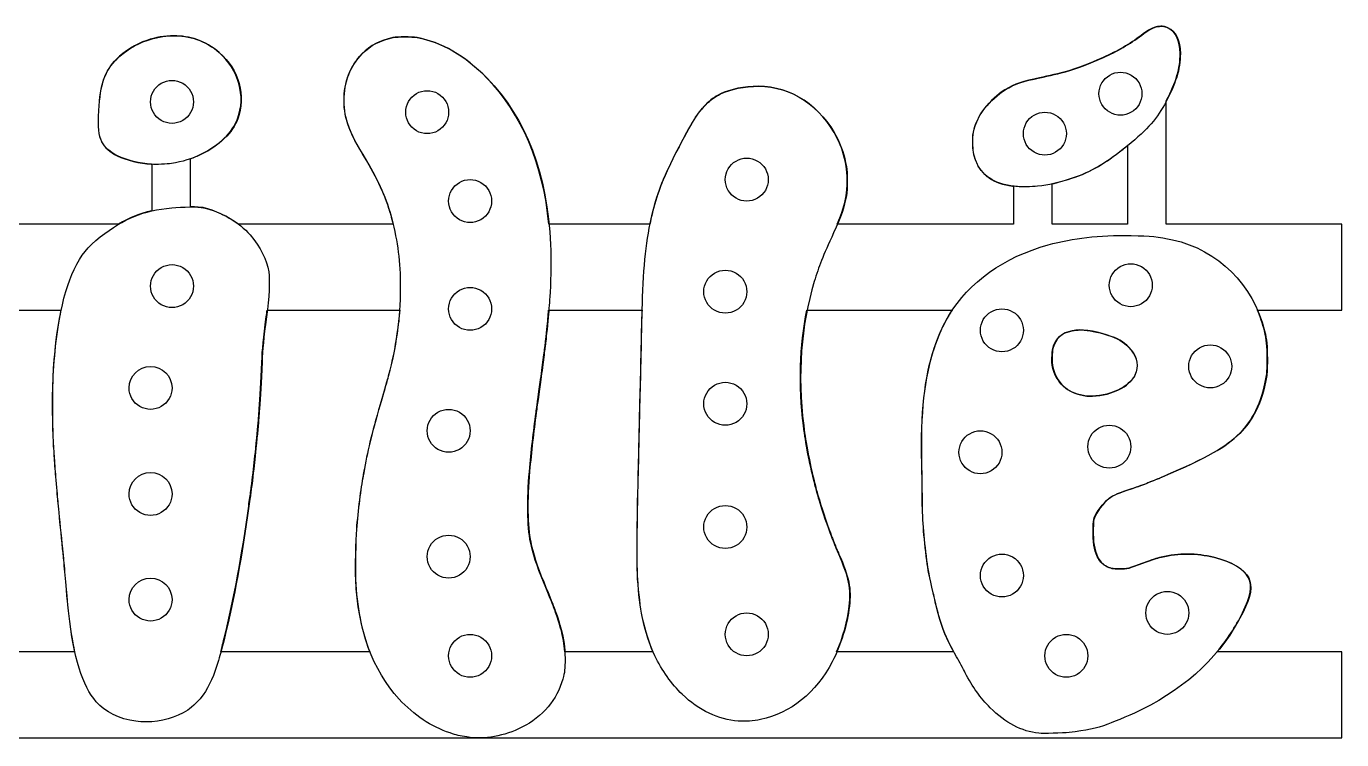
# Model space of a CAD drawing. Extents: x 0 to 6000, y 230 to 1891.
# Drawn here: x 2938 to 6000, y 230 to 1891 of the extents above; entities that cross this region are included whole.
import ezdxf

# ---------------------------------------------------------------- set-up
doc = ezdxf.new("R2010")
doc.units = 0
doc.layers.add('Layer_1', color=7, linetype='CONTINUOUS')

msp = doc.modelspace()

# ---------------------------------------------------------------- linework, layer by layer
at = {"layer": 'Layer_1', "color": 7}
for points in [[(5579.2402, 1891)], [(3327, 1715)], [(5535, 1734)], [(3921, 1691)], [(5359, 1641)], [(5501.5449, 1613.32617)], [(3228.9956, 1569.61086)], [(4665, 1534)], [(5245.4924, 1517.62596)], [(4021, 1484)], [(5559, 1288)], [(3327, 1286)], [(4615, 1273)], [(3498.4434, 1230)], [(4021, 1233)], [(4153.7734, 1230)], [(4755.0312, 1230)], [(5259, 1183)], [(5391.127, 1183.86328)], [(5744, 1099)], [(3277, 1049)], [(4615, 1012)], [(5436.9921, 1031.1059)], [(3971, 949)], [(5209, 899)], [(5509, 912)], [(3277, 802)], [(4615, 725)], [(3971, 656)], [(5259, 612)], [(3277, 556)], [(5644, 525)], [(4665, 475)], [(4021, 425)], [(5409, 425)], [(3192.9956, 272.594)], [(5294.9923, 244.5971)]]:
    msp.add_lwpolyline(points, close=True, dxfattribs=at)
for points in [[(5803.8926, 1230), (6000, 1230), (6000, 1430), (5591.5449, 1430), (5591.5449, 1717.55078)], [(5501.5449, 1613.32617), (5501.5449, 1430), (5325.6738, 1430), (5325.6738, 1524.10156)], [(3229.8281, 1569.55664), (3229.8281, 1461.16992)], [(3319.8281, 1470.32031), (3319.8281, 1582.59961)], [(3152.0469, 1430), (1639, 1430), (1639, 1547.91406)], [(5235.6738, 1518.81836), (5235.6738, 1430), (4825.6504, 1430)], [(3791.9102, 1430), (3431.502, 1430)], [(4389.293, 1430), (4154.4434, 1430)], [(2814.9473, 1230), (3018.3848, 1230)], [(3498.4434, 1230), (3807.0391, 1230)], [(4153.7734, 1230), (4371.125, 1230)], [(4755.0312, 1230), (5093.0918, 1230)], [(340.90039, 434), (0, 434), (0, 234), (3986.0547, 234)], [(3050.2988, 434), (2629.8867, 434)], [(3737.5449, 434), (3390.3672, 434)], [(3995.1719, 234), (6000, 234), (6000, 434), (5709.3398, 434)], [(4396.5586, 434), (4191.1445, 434)], [(5096.6387, 434), (4824.2578, 434)], [(4594.9938, 273.0147), (4594.9934, 273.0147)], [(3963.4944, 236.0244), (3963.4944, 236.0224)]]:
    msp.add_lwpolyline(points, dxfattribs=at)
for points in [[(3281.0312, 1868.92773), (3259.999, 1868.96087), (3238.5878, 1865.39463), (3218.5, 1858.25977)], [(3218.9956, 1858.25022), (3256.8079, 1871.68057), (3299.3069, 1872.46766), (3335.1484, 1860.40151)], [(3334.6523, 1860.41016), (3317.8516, 1866.06618), (3299.5892, 1868.8985), (3281.0312, 1868.92773)], [(5533.5, 1869.95312), (5507.0376, 1850.17381), (5476.1765, 1832.26081), (5445, 1818.58594)], [(5445.4921, 1818.57758), (5476.6685, 1832.25242), (5507.5296, 1850.16445), (5533.9919, 1869.94367)], [(5563.4766, 1887.9375), (5552.9352, 1883.89069), (5548.942, 1881.49524), (5533.5, 1869.95312)], [(5533.9919, 1869.94367), (5549.4339, 1881.48573), (5553.4277, 1883.88182), (5563.9691, 1887.9286)], [(5579.2402, 1891), (5572.9566, 1891), (5569.9141, 1890.40884), (5563.4766, 1887.9375)], [(5563.9691, 1887.9286), (5570.4066, 1890.39999), (5573.4491, 1890.99099), (5579.7327, 1890.99099)], [(5588.7637, 1890.13086), (5587.8086, 1890.60934), (5583.5227, 1891), (5579.2402, 1891)], [(5579.7327, 1890.99099), (5584.0152, 1890.99099), (5588.3004, 1890.59949), (5589.2555, 1890.12109)], [(5595.4121, 1887.06445), (5592.7107, 1888.27204), (5589.7187, 1889.65238), (5588.7637, 1890.13086)], [(5589.2555, 1890.12109), (5590.2105, 1889.6426), (5593.2022, 1888.2631), (5595.9035, 1887.05551)], [(5623.9648, 1827.47461), (5623.8697, 1857.54704), (5613.6281, 1878.92166), (5595.4121, 1887.06445)], [(5595.9035, 1887.05551), (5614.1195, 1878.91274), (5624.3618, 1857.53732), (5624.4569, 1827.46504)], [(3218.5, 1858.25977), (3192.2282, 1848.92847), (3165.9662, 1832.75588), (3147.8691, 1814.76562)], [(3148.3643, 1814.75689), (3166.4614, 1832.74712), (3192.7238, 1848.91896), (3218.9956, 1858.25022)], [(3386.5, 1830.17969), (3373.5244, 1841.64675), (3350.4861, 1855.07967), (3334.6523, 1860.41016)], [(3335.1484, 1860.40151), (3350.9822, 1855.07103), (3374.0198, 1841.63879), (3386.9953, 1830.17173)], [(3791, 1864.625), (3760.7707, 1858.29443), (3739.2345, 1846.94349), (3718.9297, 1826.63867)], [(3719.4244, 1826.63054), (3739.7292, 1846.93526), (3761.2654, 1858.28652), (3791.4947, 1864.61709)], [(3818.457, 1866.49219), (3807.5692, 1866.49257), (3796.9458, 1865.87016), (3791, 1864.625)], [(3791.4947, 1864.61709), (3803.3863, 1867.10738), (3833.9886, 1867.10628), (3847.9946, 1864.61709)], [(3847.5, 1864.62305), (3840.497, 1865.86866), (3829.3448, 1866.4918), (3818.457, 1866.49219)], [(4010.0137, 1770.38086), (3958.696, 1822.83873), (3903.9595, 1854.58057), (3847.5, 1864.62305)], [(3847.9946, 1864.61709), (3904.454, 1854.57463), (3959.1911, 1822.83246), (4010.5087, 1770.37487)], [(3147.8691, 1814.76562), (3120.2511, 1787.31079), (3109.427, 1756.34354), (3106.0059, 1695)], [(3106.5008, 1694.99176), (3109.9219, 1756.33512), (3120.7463, 1787.3022), (3148.3643, 1814.75689)], [(3429.4941, 1675.39062), (3449.4564, 1728.42557), (3432.4801, 1789.54505), (3386.5, 1830.17969)], [(3386.9953, 1830.17173), (3432.9754, 1789.53729), (3449.9524, 1728.41673), (3429.9902, 1675.38204)], [(3718.9297, 1826.63867), (3691.7277, 1799.43668), (3676.722, 1760.60999), (3676.9453, 1718)], [(3677.4411, 1717.99167), (3677.2178, 1760.6015), (3692.2224, 1799.42865), (3719.4244, 1826.63054)], [(5445, 1818.58594), (5403.6391, 1800.44389), (5371.8684, 1788.8111), (5346.8086, 1782.63281)], [(5347.2999, 1782.62402), (5372.3597, 1788.80229), (5404.1313, 1800.43555), (5445.4921, 1818.57758)], [(5624.4569, 1827.46504), (5624.5711, 1791.37398), (5613.7989, 1757.00432), (5587.1683, 1708.49171)], [(5591.5449, 1717.55078), (5614.6253, 1761.37163), (5624.0718, 1793.6698), (5623.9648, 1827.47461)], [(5346.8086, 1782.63281), (5326.0289, 1777.50972), (5298.2826, 1771.09808), (5283.5, 1768.00391)], [(5283.9923, 1767.99577), (5298.7749, 1771.08996), (5326.5203, 1777.50094), (5347.2999, 1782.62402)], [(5435, 1734), (5435, 1751.863279), (5444.529946, 1768.36963), (5460, 1777.30127)], [(5460, 1777.30127), (5475.470054, 1786.23291), (5494.529946, 1786.23291), (5510, 1777.30127)], [(5510, 1777.30127), (5525.470054, 1768.36963), (5535, 1751.863279), (5535, 1734)], [(3227, 1715), (3227, 1732.863279), (3236.529946, 1749.36963), (3252, 1758.30127)], [(3252, 1758.30127), (3267.470054, 1767.23291), (3286.529946, 1767.23291), (3302, 1758.30127)], [(3302, 1758.30127), (3317.470054, 1749.36963), (3327, 1732.863279), (3327, 1715)], [(4154.4434, 1430), (4140.7282, 1570.61694), (4091.4119, 1687.17408), (4010.0137, 1770.38086)], [(4010.5087, 1770.37487), (4100.9054, 1677.96993), (4151.7435, 1544.43955), (4158.1836, 1382.49509)], [(4642.5, 1751.32617), (4609.0396, 1751.38883), (4576.7748, 1744.87106), (4553.5918, 1733.36523)], [(4554.0857, 1733.35621), (4577.2687, 1744.86197), (4609.533, 1751.38004), (4642.9934, 1751.31744)], [(4825.5293, 1630), (4788.144, 1704.75045), (4718.095, 1751.18461), (4642.5, 1751.32617)], [(4642.9934, 1751.31744), (4718.5882, 1751.17584), (4788.6374, 1704.74202), (4826.0227, 1629.99182)], [(5283.5, 1768.00391), (5249.1096, 1760.80557), (5230.8641, 1753.51883), (5207.5, 1737.65039)], [(5207.9925, 1737.64199), (5231.3565, 1753.51043), (5249.602, 1760.7975), (5283.9923, 1767.99577)], [(3252, 1671.69873), (3236.529946, 1680.63037), (3227, 1697.136721), (3227, 1715)], [(3327, 1715), (3327, 1697.136721), (3317.470054, 1680.63037), (3302, 1671.69873)], [(3676.9453, 1718), (3677.0675, 1694.68044), (3680.2323, 1677.87797), (3688.7168, 1655.5)], [(3689.2124, 1655.49192), (3680.7279, 1677.86983), (3677.5633, 1694.67226), (3677.4411, 1717.99167)], [(3821, 1691), (3821, 1708.863279), (3830.529946, 1725.36963), (3846, 1734.30127)], [(3846, 1734.30127), (3861.470054, 1743.23291), (3880.529946, 1743.23291), (3896, 1734.30127)], [(3896, 1734.30127), (3911.470054, 1725.36963), (3921, 1708.863279), (3921, 1691)], [(4553.5918, 1733.36523), (4539.3599, 1726.30185), (4531.2836, 1720.39577), (4518.9746, 1708.05469)], [(4519.4682, 1708.04691), (4531.7772, 1720.38796), (4539.8538, 1726.29284), (4554.0857, 1733.35621)], [(5207.5, 1737.65039), (5195.9132, 1729.78084), (5173.6343, 1707.58896), (5164.6816, 1695)], [(5165.1732, 1694.99176), (5174.1259, 1707.58071), (5196.4057, 1729.77253), (5207.9925, 1737.64199)], [(5460, 1690.69873), (5444.529946, 1699.63037), (5435, 1716.136721), (5435, 1734)], [(5535, 1734), (5535, 1716.136721), (5525.470054, 1699.63037), (5510, 1690.69873)], [(3106.0059, 1695), (3103.7034, 1653.71467), (3105.2989, 1637.70395), (3113.2656, 1622.14844)], [(3113.7606, 1622.13985), (3105.7939, 1637.69529), (3104.1983, 1653.70662), (3106.5008, 1694.99176)], [(3846, 1647.69873), (3830.529946, 1656.63037), (3821, 1673.136721), (3821, 1691)], [(3921, 1691), (3921, 1673.136721), (3911.470054, 1656.63037), (3896, 1647.69873)], [(4518.9746, 1708.05469), (4498.6965, 1687.7236), (4489.7188, 1673.21615), (4450.248, 1597)], [(4450.741, 1596.99195), (4490.2117, 1673.20785), (4499.1902, 1687.71589), (4519.4682, 1708.04691)], [(5164.6816, 1695), (5155.2251, 1681.70263), (5147.4974, 1665.51118), (5143.7812, 1651.20508)], [(5144.2737, 1651.19633), (5147.9898, 1665.50238), (5155.7167, 1681.69451), (5165.1732, 1694.99176)], [(5259, 1641), (5259, 1658.863279), (5268.529946, 1675.36963), (5284, 1684.30127)], [(5284, 1684.30127), (5299.470054, 1693.23291), (5318.529946, 1693.23291), (5334, 1684.30127)], [(5334, 1684.30127), (5349.470054, 1675.36963), (5359, 1658.863279), (5359, 1641)], [(5510, 1690.69873), (5494.529946, 1681.76709), (5475.470054, 1681.76709), (5460, 1690.69873)], [(5587.1683, 1708.49171), (5566.3651, 1670.59506), (5544.1734, 1646.55935), (5491.492, 1604.86502)], [(3302, 1671.69873), (3286.529946, 1662.76709), (3267.470054, 1662.76709), (3252, 1671.69873)], [(3344.6328, 1593.09375), (3387.2356, 1614.10381), (3417.4575, 1643.41246), (3429.4941, 1675.39062)], [(3429.9902, 1675.38204), (3417.9536, 1643.40396), (3387.7314, 1614.09508), (3345.1287, 1593.08506)], [(3688.7168, 1655.5), (3696.3807, 1635.2864), (3703.9861, 1620.89059), (3729.9238, 1577.5)], [(3730.4191, 1577.49222), (3704.4814, 1620.88265), (3696.8762, 1635.2784), (3689.2124, 1655.49192)], [(3896, 1647.69873), (3880.529946, 1638.76709), (3861.470054, 1638.76709), (3846, 1647.69873)], [(4846.6895, 1564.5), (4841.5547, 1591.30338), (4835.4834, 1610.0971), (4825.5293, 1630)], [(4826.0227, 1629.99182), (4835.9767, 1610.089), (4842.0482, 1591.29537), (4847.183, 1564.49208)], [(5143.7812, 1651.20508), (5140.9573, 1640.33325), (5140.7356, 1638.21965), (5140.6836, 1621.5)], [(5141.177, 1621.49205), (5141.229, 1638.21169), (5141.4497, 1640.32458), (5144.2737, 1651.19633)], [(5284, 1597.69873), (5268.529946, 1606.63037), (5259, 1623.136721), (5259, 1641)], [(5359, 1641), (5359, 1623.136721), (5349.470054, 1606.63037), (5334, 1597.69873)], [(3113.2656, 1622.14844), (3120.0763, 1608.85007), (3132.2449, 1597.89221), (3149.5, 1589.52344)], [(3149.9957, 1589.51638), (3132.7406, 1597.88504), (3120.5712, 1608.8415), (3113.7606, 1622.13985)], [(3345.1287, 1593.08506), (3323.2754, 1582.30791), (3301.4976, 1575.57883), (3275.4955, 1571.56955)], [(3319.8281, 1582.59961), (3328.2373, 1585.57453), (3336.4297, 1589.04828), (3344.6328, 1593.09375)], [(4450.248, 1597), (4438.1942, 1573.7248), (4420.0022, 1533.96262), (4414.5625, 1519)], [(4415.0566, 1518.99225), (4420.4963, 1533.9549), (4438.6872, 1573.71684), (4450.741, 1596.99195)], [(5140.6836, 1621.5), (5140.6213, 1601.64276), (5142.1781, 1592.16826), (5147.9375, 1577.33594)], [(5148.4302, 1577.32782), (5142.6708, 1592.16017), (5141.1147, 1601.63493), (5141.177, 1621.49205)], [(5334, 1597.69873), (5318.529946, 1588.76709), (5299.470054, 1588.76709), (5284, 1597.69873)], [(5433.5, 1564.84766), (5453.7556, 1576.79482), (5468.4324, 1587.01205), (5491, 1604.87305)], [(5491.492, 1604.86502), (5468.9244, 1587.00409), (5454.2477, 1576.78803), (5433.9921, 1564.84087)], [(5491, 1604.87305), (5494.6711, 1607.77852), (5498.1601, 1610.58153), (5501.5449, 1613.32617)], [(3149.5, 1589.52344), (3171.2622, 1578.9687), (3202.0279, 1571.21795), (3228.5, 1569.61914)], [(3228.9956, 1569.61086), (3202.5235, 1571.20965), (3171.7579, 1578.96162), (3149.9957, 1589.51638)], [(3228.5, 1569.61914), (3228.9074, 1569.59454), (3229.3776, 1569.57624), (3229.8281, 1569.55664)], [(3275.4955, 1571.56955), (3265.737, 1570.06485), (3239.6637, 1568.96656), (3228.9956, 1569.61086)], [(3729.9238, 1577.5), (3758.0365, 1530.47086), (3777.149, 1486.68344), (3788.6309, 1443)], [(3789.1261, 1442.99275), (3777.6442, 1486.67608), (3758.5317, 1530.46331), (3730.4191, 1577.49222)], [(4565, 1534), (4565, 1551.863279), (4574.529946, 1568.36963), (4590, 1577.30127)], [(4590, 1577.30127), (4605.470054, 1586.23291), (4624.529946, 1586.23291), (4640, 1577.30127)], [(4640, 1577.30127), (4655.470054, 1568.36963), (4665, 1551.863279), (4665, 1534)], [(4846.623, 1496.5), (4849.1597, 1510.53997), (4849.2001, 1551.39502), (4846.6895, 1564.5)], [(4847.183, 1564.49208), (4849.6936, 1551.38723), (4849.6537, 1510.53229), (4847.117, 1496.49234)], [(5147.9375, 1577.33594), (5160.8538, 1544.0723), (5189.6646, 1524.46105), (5233.5, 1519.0957)], [(5233.9924, 1519.08865), (5190.1571, 1524.45403), (5161.3464, 1544.06436), (5148.4302, 1577.32782)], [(5369.5, 1536.50977), (5396.7869, 1545.56089), (5412.8845, 1552.68822), (5433.5, 1564.84766)], [(5433.9921, 1564.84087), (5413.3766, 1552.68152), (5397.2791, 1545.55375), (5369.9922, 1536.50269)], [(3946, 1527.30127), (3961.470054, 1536.23291), (3980.529946, 1536.23291), (3996, 1527.30127)], [(4590, 1490.69873), (4574.529946, 1499.63037), (4565, 1516.136721), (4565, 1534)], [(4665, 1534), (4665, 1516.136721), (4655.470054, 1499.63037), (4640, 1490.69873)], [(5369.9922, 1536.50269), (5338.7884, 1526.15233), (5319.4928, 1521.73634), (5291.4923, 1518.53726)], [(5325.6738, 1524.10156), (5338.9699, 1526.98255), (5352.4579, 1530.85687), (5369.5, 1536.50977)], [(3921, 1484), (3921, 1501.863279), (3930.529946, 1518.36963), (3946, 1527.30127)], [(3996, 1527.30127), (4011.470054, 1518.36963), (4021, 1501.863279), (4021, 1484)], [(4414.5625, 1519), (4404.9779, 1492.63655), (4400.302, 1477.354), (4394.5176, 1453.5)], [(4395.0104, 1453.49251), (4400.7948, 1477.34642), (4405.472, 1492.62896), (4415.0566, 1518.99225)], [(5233.5, 1519.0957), (5234.4357, 1518.98117), (5234.7492, 1518.93319), (5235.6738, 1518.81836)], [(5245.4924, 1517.62596), (5244.1174, 1517.82456), (5238.9424, 1518.48286), (5233.9924, 1519.08865)], [(5291.4923, 1518.53726), (5279.556, 1517.17356), (5252.355, 1516.63466), (5245.4924, 1517.62596)], [(3276.8426, 1468.49785), (3300.1782, 1470.86244), (3339.6093, 1470.94134), (3349.9954, 1468.64425)], [(3349.5, 1468.65234), (3344.5631, 1469.74424), (3333.0419, 1470.29242), (3319.8281, 1470.32031)], [(3946, 1440.69873), (3930.529946, 1449.63037), (3921, 1466.136721), (3921, 1484)], [(4021, 1484), (4021, 1466.136721), (4011.470054, 1449.63037), (3996, 1440.69873)], [(4640, 1490.69873), (4624.529946, 1481.76709), (4605.470054, 1481.76709), (4590, 1490.69873)], [(4847.117, 1496.49234), (4842.3422, 1470.06945), (4834.7754, 1448.16283), (4817.2389, 1409.99268)], [(4825.6504, 1430), (4837.035, 1456.59264), (4842.7488, 1475.06075), (4846.623, 1496.5)], [(3110.0247, 1400.59052), (3166.0524, 1444.11765), (3209.0743, 1461.63078), (3276.8426, 1468.49785)], [(3229.8281, 1461.16992), (3201.7158, 1454.78949), (3177.2333, 1444.98721), (3152.0469, 1430)], [(3431.502, 1430), (3407.575, 1447.93153), (3377.3816, 1462.48571), (3349.5, 1468.65234)], [(3349.9954, 1468.64425), (3389.8226, 1459.83569), (3434.3853, 1433.92489), (3458.6284, 1405.4802)], [(3788.6309, 1443), (3789.7863, 1438.60404), (3790.8654, 1434.28632), (3791.9102, 1430)], [(3809.1788, 1283.49338), (3809.1988, 1343.00885), (3803.5074, 1388.27877), (3789.1261, 1442.99275)], [(3996, 1440.69873), (3980.529946, 1431.76709), (3961.470054, 1431.76709), (3946, 1440.69873)], [(4372.0206, 1243.49334), (4374.3565, 1334.23708), (4381.1586, 1396.36994), (4395.0104, 1453.49251)], [(4394.5176, 1453.5), (4392.6461, 1445.78238), (4390.9134, 1437.95873), (4389.293, 1430)], [(4817.2389, 1409.99268), (4791.9796, 1355.0129), (4782.8445, 1332.02729), (4772.1313, 1296.49313)], [(3048.9557, 1324.49302), (3065.4613, 1358.97538), (3080.3687, 1377.55121), (3110.0247, 1400.59052)], [(3458.6284, 1405.4802), (3482.8967, 1377.00601), (3498.2337, 1346.62183), (3502.0319, 1319.49304)], [(4158.1836, 1382.49509), (4159.4209, 1351.38151), (4158.6404, 1275.24431), (4157.0056, 1267.58474)], [(5085.7819, 1217.56394), (5131.8669, 1295.20173), (5214.3126, 1353.8935), (5316.6808, 1381.93699)], [(5316.6808, 1381.93699), (5376.7595, 1398.39543), (5432.6911, 1404.6957), (5509.992, 1403.71211)], [(5509.992, 1403.71211), (5555.9574, 1403.12721), (5572.1177, 1401.47592), (5606.4918, 1393.85155)], [(5606.4918, 1393.85155), (5712.1992, 1370.40524), (5794.7079, 1288.70776), (5820.4535, 1181.99378)], [(2999.4215, 1051.211), (3002.8441, 1167.70614), (3020.48, 1265.00435), (3048.9557, 1324.49302)], [(3227, 1286), (3227, 1303.863279), (3236.529946, 1320.36963), (3252, 1329.30127)], [(3252, 1329.30127), (3267.470054, 1338.23291), (3286.529946, 1338.23291), (3302, 1329.30127)], [(3302, 1329.30127), (3317.470054, 1320.36963), (3327, 1303.863279), (3327, 1286)], [(3502.0319, 1319.49304), (3504.9671, 1298.52822), (3503.1085, 1259.85447), (3496.9858, 1214.49345)], [(4540, 1316.30127), (4555.470054, 1325.23291), (4574.529946, 1325.23291), (4590, 1316.30127)], [(5459, 1288), (5459, 1305.863279), (5468.529946, 1322.36963), (5484, 1331.30127)], [(5484, 1331.30127), (5499.470054, 1340.23291), (5518.529946, 1340.23291), (5534, 1331.30127)], [(5534, 1331.30127), (5549.470054, 1322.36963), (5559, 1305.863279), (5559, 1288)], [(4515, 1273), (4515, 1290.863279), (4524.529946, 1307.36963), (4540, 1316.30127)], [(4590, 1316.30127), (4605.470054, 1307.36963), (4615, 1290.863279), (4615, 1273)], [(4772.1313, 1296.49313), (4741.0488, 1193.39624), (4732.7963, 1080.6799), (4747.5681, 960.9944)], [(5484, 1244.69873), (5468.529946, 1253.63037), (5459, 1270.136721), (5459, 1288)], [(5559, 1288), (5559, 1270.136721), (5549.470054, 1253.63037), (5534, 1244.69873)], [(3252, 1242.69873), (3236.529946, 1251.63037), (3227, 1268.136721), (3227, 1286)], [(3327, 1286), (3327, 1268.136721), (3317.470054, 1251.63037), (3302, 1242.69873)], [(3801.4642, 1175.49381), (3807.2211, 1215.37665), (3809.165, 1242.58994), (3809.1788, 1283.49338)], [(3921, 1233), (3921, 1250.863279), (3930.529946, 1267.36963), (3946, 1276.30127)], [(3946, 1276.30127), (3961.470054, 1285.23291), (3980.529946, 1285.23291), (3996, 1276.30127)], [(3996, 1276.30127), (4011.470054, 1267.36963), (4021, 1250.863279), (4021, 1233)], [(4157.0056, 1267.58474), (4156.7604, 1266.43565), (4156.0781, 1257.39558), (4155.4896, 1247.49562)], [(4540, 1229.69873), (4524.529946, 1238.63037), (4515, 1255.136721), (4515, 1273)], [(4615, 1273), (4615, 1255.136721), (4605.470054, 1238.63037), (4590, 1229.69873)], [(3018.3848, 1230), (3007.6063, 1179.16017), (3000.8993, 1118.39094), (2998.9258, 1051.2168)], [(3302, 1242.69873), (3286.529946, 1233.76709), (3267.470054, 1233.76709), (3252, 1242.69873)], [(3496.4902, 1214.5), (3497.2011, 1219.76617), (3497.8483, 1224.93133), (3498.4434, 1230)], [(3807.0391, 1230), (3805.8361, 1212.79914), (3803.8972, 1195.78793), (3800.9688, 1175.5)], [(3946, 1189.69873), (3930.529946, 1198.63037), (3921, 1215.136721), (3921, 1233)], [(4021, 1233), (4021, 1215.136721), (4011.470054, 1198.63037), (3996, 1189.69873)], [(4149.541, 1185), (4151.5718, 1204.50547), (4152.8287, 1217.88652), (4153.7734, 1230)], [(4155.4896, 1247.49562), (4154.4415, 1229.86699), (4153.0635, 1214.07445), (4150.036, 1184.99587)], [(4371.125, 1230), (4370.8887, 1222.54415), (4370.6477, 1215.59922), (4370.4707, 1212)], [(4370.9636, 1211.99346), (4371.2476, 1217.76844), (4371.7233, 1231.94338), (4372.0206, 1243.49334)], [(4590, 1229.69873), (4574.529946, 1220.76709), (4555.470054, 1220.76709), (4540, 1229.69873)], [(4747.0742, 961), (4735.4181, 1055.442), (4738.1106, 1145.53882), (4755.0312, 1230)], [(5093.0918, 1230), (5090.3881, 1225.9122), (5087.7825, 1221.77088), (5085.2891, 1217.57031)], [(5159, 1183), (5159, 1200.863279), (5168.529946, 1217.36963), (5184, 1226.30127)], [(5184, 1226.30127), (5199.470054, 1235.23291), (5218.529946, 1235.23291), (5234, 1226.30127)], [(5234, 1226.30127), (5249.470054, 1217.36963), (5259, 1200.863279), (5259, 1183)], [(5534, 1244.69873), (5518.529946, 1235.76709), (5499.470054, 1235.76709), (5484, 1244.69873)], [(5819.9629, 1182), (5815.9456, 1198.65146), (5810.5465, 1214.693), (5803.8926, 1230)], [(3486.0156, 1108.5), (3487.3057, 1140.38755), (3489.5433, 1163.03341), (3496.4902, 1214.5)], [(3496.9858, 1214.49345), (3490.0389, 1163.02705), (3487.8011, 1140.38134), (3486.511, 1108.49387)], [(4370.4707, 1212), (4370.1866, 1206.225), (4369.3015, 1167.75), (4368.5039, 1126.5)], [(4368.9968, 1126.4938), (4369.7944, 1167.74364), (4370.6795, 1206.21848), (4370.9636, 1211.99346)], [(5085.2891, 1217.57031), (5071.4735, 1194.29576), (5060.5802, 1170.052), (5050.9648, 1141.17969)], [(5051.4579, 1141.17424), (5061.0733, 1170.04643), (5071.9663, 1194.28943), (5085.7819, 1217.56394)], [(3800.9688, 1175.5), (3796.0003, 1141.07979), (3790.2591, 1113.20811), (3780.5742, 1076.5)], [(3781.069, 1076.4942), (3790.7539, 1113.20215), (3796.4958, 1141.07374), (3801.4642, 1175.49381)], [(3996, 1189.69873), (3980.529946, 1180.76709), (3961.470054, 1180.76709), (3946, 1189.69873)], [(4144.9902, 1144), (4146.0157, 1151.61788), (4146.8373, 1159.03159), (4149.541, 1185)], [(4150.036, 1184.99587), (4147.3323, 1159.02757), (4146.5091, 1151.6138), (4145.4836, 1143.99603)], [(5184, 1139.69873), (5168.529946, 1148.63037), (5159, 1165.136721), (5159, 1183)], [(5259, 1183), (5259, 1165.136721), (5249.470054, 1148.63037), (5234, 1139.69873)], [(5327.3398, 1141), (5333.798, 1164.03585), (5348.2196, 1177.18014), (5372.3477, 1182.02344)], [(5372.8389, 1182.01728), (5348.7108, 1177.174), (5334.2903, 1164.02975), (5327.8321, 1140.99394)], [(5372.3477, 1182.02344), (5378.2263, 1183.2035), (5384.4642, 1183.82034), (5391.127, 1183.86328)], [(5454.9921, 1171.91262), (5420.6356, 1183.09838), (5394.3384, 1186.33286), (5372.8389, 1182.01728)], [(5391.127, 1183.86328), (5392.0788, 1183.86942), (5393.0384, 1183.86298), (5394.0078, 1183.8457)], [(5394.0078, 1183.8457), (5411.0692, 1183.54158), (5430.8799, 1179.60821), (5454.5, 1171.91797)], [(5454.5, 1171.91797), (5478.3244, 1164.16121), (5491.1851, 1156.88067), (5503.9961, 1143.89258)], [(5504.4876, 1143.88583), (5491.6766, 1156.87388), (5478.8164, 1164.15595), (5454.9921, 1171.91262)], [(5826.4395, 1116.5), (5826.4931, 1148.32837), (5825.3867, 1159.51833), (5819.9629, 1182)], [(5820.4535, 1181.99378), (5825.8773, 1159.51227), (5826.9838, 1148.32231), (5826.9302, 1116.49404)], [(4140.4512, 1109), (4142.392, 1124.125), (4144.4348, 1139.875), (4144.9902, 1144)], [(4145.4836, 1143.99603), (4144.9282, 1139.87105), (4142.8859, 1124.12111), (4140.9451, 1108.99617)], [(5050.9648, 1141.17969), (5027.8594, 1071.8009), (5019.193, 991.5224), (5021.959, 872.5)], [(5022.4518, 872.495), (5019.6858, 991.5169), (5028.3525, 1071.7957), (5051.4579, 1141.17424)], [(5234, 1139.69873), (5218.529946, 1130.76709), (5199.470054, 1130.76709), (5184, 1139.69873)], [(5325.5215, 1117.5), (5325.5185, 1130.91183), (5325.9021, 1135.87195), (5327.3398, 1141)], [(5327.8321, 1140.99394), (5326.3944, 1135.86596), (5326.0106, 1130.90588), (5326.0136, 1117.49403)], [(5503.9961, 1143.89258), (5521.7503, 1125.89287), (5527.8662, 1105.98069), (5521.5781, 1086.6504)], [(5522.0697, 1086.6444), (5528.3578, 1105.9747), (5522.2418, 1125.8862), (5504.4876, 1143.88583)], [(5644, 1099), (5644, 1116.863279), (5653.529946, 1133.36963), (5669, 1142.30127)], [(5669, 1142.30127), (5684.470054, 1151.23291), (5703.529946, 1151.23291), (5719, 1142.30127)], [(5719, 1142.30127), (5734.470054, 1133.36963), (5744, 1116.863279), (5744, 1099)], [(3480.002, 1000), (3482.2486, 1027.9429), (3484.1312, 1061.924), (3486.0156, 1108.5)], [(3486.511, 1108.49387), (3484.6266, 1061.918), (3482.7429, 1027.9371), (3480.4963, 999.9943)], [(4133.5078, 1057), (4135.3861, 1070.475), (4138.5103, 1093.875), (4140.4512, 1109)], [(4140.9451, 1108.99617), (4139.0042, 1093.8711), (4135.8796, 1070.4712), (4134.0014, 1056.9963)], [(4368.5039, 1126.5), (4367.7063, 1085.25), (4366.8186, 1047), (4366.5332, 1041.5)], [(4367.0278, 1041.4941), (4367.3132, 1046.9941), (4368.1992, 1085.244), (4368.9968, 1126.4938)], [(5328.3574, 1091.5), (5325.714, 1099.90279), (5325.5215, 1101.62806), (5325.5215, 1117.5)], [(5326.0136, 1117.49403), (5326.0136, 1101.6222), (5326.2054, 1099.8969), (5328.8488, 1091.4941)], [(5824.2246, 1074), (5826.1066, 1084.8708), (5826.3955, 1090.41), (5826.4395, 1116.5)], [(5826.9302, 1116.49404), (5826.8862, 1090.4041), (5826.5977, 1084.865), (5824.7157, 1073.9942)], [(3177, 1049), (3177.000002, 1076.614236), (3199.385764, 1098.999996), (3227, 1098.999996)], [(3227, 1098.999996), (3254.614236, 1098.999996), (3276.999998, 1076.614236), (3277, 1049)], [(3780.5742, 1076.5), (3777.2199, 1063.7865), (3775.0073, 1056.0118), (3765.4844, 1023.5)], [(3765.9781, 1023.4944), (3775.501, 1056.0061), (3777.7147, 1063.7807), (3781.069, 1076.4942)], [(5406, 1030.0664), (5365.9409, 1034.8075), (5339.6468, 1055.6126), (5328.3574, 1091.5)], [(5328.8488, 1091.4941), (5340.1382, 1055.6069), (5366.4331, 1034.8015), (5406.4921, 1030.0605)], [(5516.0762, 1074.1152), (5512.8024, 1069.1701), (5504.353, 1060.2178), (5498.5625, 1055.5586)], [(5499.0546, 1055.5522), (5504.8451, 1060.2113), (5513.2939, 1069.1635), (5516.5677, 1074.1086)], [(5521.5781, 1086.6504), (5520.0919, 1082.0817), (5517.6161, 1076.4412), (5516.0762, 1074.1152)], [(5516.5677, 1074.1086), (5518.1076, 1076.4346), (5520.5835, 1082.0758), (5522.0697, 1086.6444)], [(5669, 1055.69873), (5653.529946, 1064.63037), (5644, 1081.136721), (5644, 1099)], [(5744, 1099), (5744, 1081.136721), (5734.470054, 1064.63037), (5719, 1055.69873)], [(5800.0234, 995.9531), (5811.8426, 1019.4716), (5818.5013, 1040.9417), (5824.2246, 1074)], [(5824.7157, 1073.9942), (5818.9924, 1040.936), (5812.335, 1019.4652), (5800.5158, 995.9468)], [(2998.9258, 1051.2168), (2997.7999, 1012.895), (2998.8396, 943.2509), (3000.9824, 913.5)], [(3001.4788, 913.4946), (2999.336, 943.2454), (2998.2956, 1012.8893), (2999.4215, 1051.211)], [(3202, 1005.69873), (3186.529946, 1014.63037), (3177, 1031.136721), (3177, 1049)], [(3277, 1049), (3277, 1031.136721), (3267.470054, 1014.63037), (3252, 1005.69873)], [(4124.4141, 991.5), (4125.8817, 1002.2715), (4126.5518, 1007.095), (4133.5078, 1057)], [(4134.0014, 1056.9963), (4127.0454, 1007.0915), (4126.3758, 1002.268), (4124.9082, 991.4965)], [(4366.5332, 1041.5), (4366.2479, 1036), (4365.775, 1019.575), (4365.4824, 1005)], [(4365.977, 1004.9943), (4366.2696, 1019.5692), (4366.7425, 1035.9941), (4367.0278, 1041.4941)], [(4515, 1012), (4515, 1029.863279), (4524.529946, 1046.36963), (4540, 1055.30127)], [(4540, 1055.30127), (4555.470054, 1064.23291), (4574.529946, 1064.23291), (4590, 1055.30127)], [(4590, 1055.30127), (4605.470054, 1046.36963), (4615, 1029.863279), (4615, 1012)], [(5498.5625, 1055.5586), (5484.5126, 1044.2537), (5458.7973, 1034.1235), (5436.5, 1031.1113)], [(5436.9921, 1031.1059), (5459.2894, 1034.1181), (5485.0047, 1044.2473), (5499.0546, 1055.5522)], [(5719, 1055.69873), (5703.529946, 1046.76709), (5684.470054, 1046.76709), (5669, 1055.69873)], [(3765.4844, 1023.5), (3744.0902, 950.4589), (3733.6305, 908.4117), (3725.0645, 861)], [(3725.5596, 860.995), (3734.1256, 908.4065), (3744.584, 950.4536), (3765.9781, 1023.4944)], [(4540, 968.69873), (4524.529946, 977.63037), (4515, 994.136721), (4515, 1012)], [(4615, 1012), (4615, 994.136721), (4605.470054, 977.63037), (4590, 968.69873)], [(5436.5, 1031.1113), (5424.6361, 1029.5085), (5413.8369, 1029.1389), (5406, 1030.0664)], [(5406.4921, 1030.0605), (5414.329, 1029.133), (5425.1282, 1029.5031), (5436.9921, 1031.1059)], [(3252, 1005.69873), (3236.529946, 996.76709), (3217.470054, 996.76709), (3202, 1005.69873)], [(3478.4766, 979.5), (3478.806, 984.45), (3479.4935, 993.675), (3480.002, 1000)], [(3480.4963, 999.9943), (3479.9878, 993.6693), (3479.3021, 984.4443), (3478.9727, 979.4944)], [(3871, 949), (3871, 966.863279), (3880.529946, 983.36963), (3896, 992.30127)], [(3896, 992.30127), (3911.470054, 1001.23291), (3930.529946, 1001.23291), (3946, 992.30127)], [(3946, 992.30127), (3961.470054, 983.36963), (3971, 966.863279), (3971, 949)], [(4109.0293, 854.5), (4113.1691, 900.8704), (4118.3385, 946.905), (4124.4141, 991.5)], [(4124.9082, 991.4965), (4118.8326, 946.9017), (4113.6629, 900.8673), (4109.5231, 854.4971)], [(4365.4824, 1005), (4364.7037, 966.2081), (4363.1627, 897.4642), (4361.4004, 823)], [(4361.8936, 822.995), (4363.6559, 897.4589), (4365.1983, 966.2025), (4365.977, 1004.9943)], [(5762.0098, 942.9121), (5778.6339, 959.6384), (5789.1446, 974.306), (5800.0234, 995.9531)], [(5800.5158, 995.9468), (5789.637, 974.2998), (5779.1258, 959.6338), (5762.5017, 942.9076)], [(3472.002, 908.5), (3475.3532, 941.7442), (3477.6136, 966.5341), (3478.4766, 979.5)], [(3478.9727, 979.4944), (3478.1097, 966.5285), (3475.8489, 941.7387), (3472.4977, 908.4946)], [(4590, 968.69873), (4574.529946, 959.76709), (4555.470054, 959.76709), (4540, 968.69873)], [(4757.5293, 894.5), (4752.2191, 923.0943), (4750.051, 936.8803), (4747.0742, 961)], [(4747.5681, 960.9944), (4750.5449, 936.8748), (4752.7122, 923.0889), (4758.0224, 894.4947)], [(5134, 942.30127), (5149.470054, 951.23291), (5168.529946, 951.23291), (5184, 942.30127)], [(5409, 912), (5409, 929.863279), (5418.529946, 946.36963), (5434, 955.30127)], [(5434, 955.30127), (5449.470054, 964.23291), (5468.529946, 964.23291), (5484, 955.30127)], [(5484, 955.30127), (5499.470054, 946.36963), (5509, 929.863279), (5509, 912)], [(3896, 905.69873), (3880.529946, 914.63037), (3871, 931.136721), (3871, 949)], [(3971, 949), (3971, 931.136721), (3961.470054, 914.63037), (3946, 905.69873)], [(5109, 899), (5109, 916.863279), (5118.529946, 933.36963), (5134, 942.30127)], [(5184, 942.30127), (5199.470054, 933.36963), (5209, 916.863279), (5209, 899)], [(5583, 841.8281), (5688.9549, 887.466), (5729.8608, 910.5652), (5762.0098, 942.9121)], [(5762.5017, 942.9076), (5730.3527, 910.5608), (5689.4466, 887.4619), (5583.4919, 841.8242)], [(3000.9824, 913.5), (3001.4974, 906.35), (3002.1858, 896), (3002.5117, 890.5)], [(3003.0076, 890.4947), (3002.6817, 895.9947), (3001.9938, 906.3447), (3001.4788, 913.4946)], [(3002.5117, 890.5), (3003.2472, 878.0869), (3004.7579, 857.1627), (3006.0137, 842)], [(3006.5099, 841.9949), (3005.2541, 857.1575), (3003.7431, 878.0817), (3003.0076, 890.4947)], [(3464.541, 841.5), (3467.9365, 869.3824), (3469.232, 881.0216), (3472.002, 908.5)], [(3472.4977, 908.4946), (3469.7277, 881.0164), (3468.4315, 869.3772), (3465.036, 841.4949)], [(3946, 905.69873), (3930.529946, 896.76709), (3911.470054, 896.76709), (3896, 905.69873)], [(4771.0723, 833.5), (4767.5362, 847.2537), (4759.9963, 881.2163), (4757.5293, 894.5)], [(4758.0224, 894.4947), (4760.4894, 881.2111), (4768.0299, 847.2486), (4771.5659, 833.4949)], [(5134, 855.69873), (5118.529946, 864.63037), (5109, 881.136721), (5109, 899)], [(5209, 899), (5209, 881.136721), (5199.470054, 864.63037), (5184, 855.69873)], [(5434, 868.69873), (5418.529946, 877.63037), (5409, 894.136721), (5409, 912)], [(5509, 912), (5509, 894.136721), (5499.470054, 877.63037), (5484, 868.69873)], [(3725.0645, 861), (3723.9218, 854.675), (3722.5591, 847.25), (3722.0371, 844.5)], [(3722.5328, 844.4951), (3723.0548, 847.2451), (3724.4169, 854.6701), (3725.5596, 860.995)], [(5021.959, 872.5), (5022.5598, 846.65), (5023.051, 810.9559), (5023.041, 793.1797)], [(5023.5335, 793.175), (5023.5435, 810.9511), (5023.0526, 846.6451), (5022.4518, 872.495)], [(5484, 868.69873), (5468.529946, 859.76709), (5449.470054, 859.76709), (5434, 868.69873)], [(3006.0137, 842), (3007.8183, 820.212), (3009.9763, 795.4757), (3010.9434, 785.5)], [(3011.44, 785.4951), (3010.4729, 795.4708), (3008.3145, 820.207), (3006.5099, 841.9949)], [(3177, 802), (3177.000002, 829.614236), (3199.385764, 851.999996), (3227, 851.999996)], [(3227, 851.999996), (3254.614236, 851.999996), (3276.999998, 829.614236), (3277, 802)], [(3460.0195, 806), (3460.966, 812.3721), (3461.5977, 817.331), (3464.541, 841.5)], [(3465.036, 841.4949), (3462.0927, 817.326), (3461.4612, 812.3671), (3460.5147, 805.995)], [(3722.0371, 844.5), (3716.3728, 814.6594), (3710.1223, 764.4358), (3706.418, 719)], [(3706.9136, 718.9956), (3710.6179, 764.4312), (3716.8685, 814.6546), (3722.5328, 844.4951)], [(4111.6309, 689.5), (4104.0066, 728.1193), (4103.0672, 787.7175), (4109.0293, 854.5)], [(4109.5231, 854.4971), (4103.561, 787.7148), (4104.501, 728.1169), (4112.1253, 689.4977)], [(4775.0918, 817.7129), (4774.5777, 819.7958), (4772.7691, 826.9), (4771.0723, 833.5)], [(4771.5659, 833.4949), (4773.2627, 826.895), (4775.0716, 819.7908), (4775.5857, 817.7079)], [(5184, 855.69873), (5168.529946, 846.76709), (5149.470054, 846.76709), (5134, 855.69873)], [(5510.5, 814.0469), (5523.5343, 818.1841), (5542.8822, 825.0572), (5548.5, 827.5449)], [(5548.9919, 827.5396), (5543.3741, 825.0519), (5524.0263, 818.1797), (5510.992, 814.0425)], [(5548.5, 827.5449), (5550.15, 828.2755), (5556.675, 830.9472), (5563, 833.4824)], [(5563.4919, 833.4775), (5557.1669, 830.9424), (5550.6419, 828.2702), (5548.9919, 827.5396)], [(5563, 833.4824), (5569.325, 836.0177), (5575.4, 838.4975), (5576.5, 838.9922)], [(5576.9919, 838.9865), (5575.8919, 838.4918), (5569.8169, 836.0128), (5563.4919, 833.4775)], [(5576.5, 838.9922), (5577.6, 839.4869), (5580.525, 840.762), (5583, 841.8281)], [(5583.4919, 841.8242), (5581.0169, 840.7581), (5578.0919, 839.4812), (5576.9919, 838.9865)], [(3202, 758.69873), (3186.529946, 767.63037), (3177, 784.136721), (3177, 802)], [(3277, 802), (3277, 784.136721), (3267.470054, 767.63037), (3252, 758.69873)], [(3455.4824, 773.5), (3457.4466, 787.8), (3459.4885, 802.425), (3460.0195, 806)], [(3460.5147, 805.995), (3459.9837, 802.4201), (3457.9422, 787.7951), (3455.978, 773.4952)], [(4361.4004, 823), (4358.8294, 714.3676), (4358.4745, 634.1525), (4360.4316, 604)], [(4360.9249, 603.9958), (4358.9678, 634.1482), (4359.3226, 714.363), (4361.8936, 822.995)], [(4783.5, 788), (4780.0657, 799.7004), (4775.9357, 814.2933), (4775.0918, 817.7129)], [(4775.5857, 817.7079), (4776.4296, 814.2883), (4780.5586, 799.6955), (4783.9929, 787.9951)], [(5458.0312, 791.2188), (5466.7118, 798.2372), (5482.9515, 805.3027), (5510.5, 814.0469)], [(5510.992, 814.0425), (5483.4435, 805.2984), (5467.2044, 798.233), (5458.5239, 791.2145)], [(3010.9434, 785.5), (3011.4766, 780), (3012.6291, 768.075), (3013.5039, 759)], [(3014, 758.9952), (3013.1252, 768.0702), (3011.9732, 779.9952), (3011.44, 785.4951)], [(3398.4336, 466.0781), (3421.5697, 560.5456), (3439.5158, 657.2566), (3455.4824, 773.5)], [(3455.978, 773.4952), (3440.0114, 657.2522), (3422.0643, 560.5415), (3398.9282, 466.0744)], [(4515, 725), (4515, 742.863279), (4524.529946, 759.36963), (4540, 768.30127)], [(4540, 768.30127), (4555.470054, 777.23291), (4574.529946, 777.23291), (4590, 768.30127)], [(4590, 768.30127), (4605.470054, 759.36963), (4615, 742.863279), (4615, 725)], [(4811.9629, 703.998), (4805.5618, 719.7706), (4790.3454, 764.678), (4783.5, 788)], [(4783.9929, 787.9951), (4790.8383, 764.6732), (4806.0542, 719.7671), (4812.4553, 703.9946)], [(5023.041, 793.1797), (5023.0266, 748.9985), (5026.4045, 702.2636), (5033.6055, 647)], [(5034.0975, 646.9959), (5026.8965, 702.2593), (5023.5191, 748.994), (5023.5335, 793.175)], [(5423.8281, 746.4277), (5428.8193, 759.9574), (5444.0725, 779.9324), (5458.0312, 791.2188)], [(5458.5239, 791.2145), (5444.565, 779.9284), (5429.3111, 759.9529), (5424.3199, 746.4233)], [(3013.5039, 759), (3016.2305, 730.7162), (3020.1428, 691.6867), (3022.9766, 664.5)], [(3023.4728, 664.4956), (3020.639, 691.6822), (3016.7266, 730.7115), (3014, 758.9952)], [(3252, 758.69873), (3236.529946, 749.76709), (3217.470054, 749.76709), (3202, 758.69873)], [(5421.2324, 719.1152), (5421.5932, 738.0139), (5421.8957, 741.1893), (5423.8281, 746.4277)], [(5424.3199, 746.4233), (5422.3875, 741.1849), (5422.0857, 738.0085), (5421.7249, 719.1099)], [(3706.418, 719), (3704.4851, 695.2919), (3703.1636, 625.8248), (3704.2109, 603)], [(3704.706, 602.996), (3703.6587, 625.8208), (3704.9807, 695.2876), (3706.9136, 718.9956)], [(3896, 699.30127), (3911.470054, 708.23291), (3930.529946, 708.23291), (3946, 699.30127)], [(4540, 681.69873), (4524.529946, 690.63037), (4515, 707.136721), (4515, 725)], [(4615, 725), (4615, 707.136721), (4605.470054, 690.63037), (4590, 681.69873)], [(5431.0645, 656.416), (5423.4926, 672.3864), (5420.6824, 690.3023), (5421.2324, 719.1152)], [(5421.7249, 719.1099), (5421.1749, 690.2971), (5423.9841, 672.3816), (5431.556, 656.4112)], [(3871, 656), (3871, 673.863279), (3880.529946, 690.36963), (3896, 699.30127)], [(3946, 699.30127), (3961.470054, 690.36963), (3971, 673.863279), (3971, 656)], [(4141.7773, 597), (4126.379, 634.5382), (4116.4928, 664.8735), (4111.6309, 689.5)], [(4112.1253, 689.4977), (4116.9872, 664.8713), (4126.8738, 634.5361), (4142.272, 596.9981)], [(4590, 681.69873), (4574.529946, 672.76709), (4555.470054, 672.76709), (4540, 681.69873)], [(4815.5156, 695), (4814.7886, 696.925), (4813.1904, 700.9735), (4811.9629, 703.998)], [(4812.4553, 703.9946), (4813.6828, 700.9701), (4815.282, 696.9205), (4816.009, 694.9955)], [(4828.9883, 662), (4826.1588, 668.4216), (4818.0786, 688.2136), (4815.5156, 695)], [(4816.009, 694.9955), (4818.572, 688.2091), (4826.6528, 668.4172), (4829.4823, 661.9956)], [(3022.9766, 664.5), (3023.5498, 659), (3025.373, 639.2), (3027.0273, 620.5)], [(3027.523, 620.4958), (3025.8687, 639.1957), (3024.046, 658.9956), (3023.4728, 664.4956)], [(3896, 612.69873), (3880.529946, 621.63037), (3871, 638.136721), (3871, 656)], [(3971, 656), (3971, 638.136721), (3961.470054, 621.63037), (3946, 612.69873)], [(4853.502, 540.5), (4858.1706, 581.526), (4852.8673, 607.8069), (4828.9883, 662)], [(4829.4823, 661.9956), (4853.3612, 607.8027), (4858.6634, 581.5219), (4853.9948, 540.4961)], [(5033.6055, 647), (5036.4542, 625.1383), (5039.3151, 610.6614), (5048.5273, 571.5)], [(5049.0197, 571.4962), (5039.8075, 610.6574), (5036.9462, 625.1343), (5034.0975, 646.9959)], [(5159, 612), (5159, 629.863279), (5168.529946, 646.36963), (5184, 655.30127)], [(5184, 655.30127), (5199.470054, 664.23291), (5218.529946, 664.23291), (5234, 655.30127)], [(5234, 655.30127), (5249.470054, 646.36963), (5259, 629.863279), (5259, 612)], [(5450.3477, 634.6074), (5442.3377, 639.0095), (5435.8244, 646.3768), (5431.0645, 656.416)], [(5431.556, 656.4112), (5436.3159, 646.3721), (5442.83, 639.0054), (5450.84, 634.6033)], [(5580, 654.9355), (5567.4985, 651.9757), (5561.8727, 650.1126), (5536.7969, 640.627)], [(5537.2893, 640.6221), (5562.3651, 650.1077), (5567.9904, 651.9708), (5580.4919, 654.9305)], [(5701.5, 654.4023), (5662.853, 664.2549), (5620.1559, 664.4425), (5580, 654.9355)], [(5580.4919, 654.9305), (5620.6477, 664.4375), (5663.3447, 664.2503), (5701.9917, 654.3977)], [(5783.0176, 606.7754), (5773.8358, 626.3967), (5744.793, 643.3652), (5701.5, 654.4023)], [(5701.9917, 654.3977), (5745.2846, 643.3607), (5774.3278, 626.3924), (5783.5096, 606.7711)], [(3027.0273, 620.5), (3033.0341, 552.6028), (3034.0963, 541.1953), (3036.043, 523.6602)], [(3036.5386, 523.6557), (3034.5919, 541.1907), (3033.5298, 552.5988), (3027.523, 620.4958)], [(3946, 612.69873), (3930.529946, 603.76709), (3911.470054, 603.76709), (3896, 612.69873)], [(5482.5, 627.5215), (5465.8295, 627.5027), (5461.5651, 628.4426), (5450.3477, 634.6074)], [(5450.84, 634.6033), (5462.0574, 628.4385), (5466.3216, 627.4988), (5482.992, 627.5176)], [(5536.7969, 640.627), (5504.6535, 628.4679), (5500.8226, 627.5425), (5482.5, 627.5215)], [(5482.992, 627.5176), (5501.3146, 627.5386), (5505.146, 628.463), (5537.2893, 640.6221)], [(3177, 556), (3177.000002, 583.614236), (3199.385764, 605.999996), (3227, 605.999996)], [(3227, 605.999996), (3254.614236, 605.999996), (3276.999998, 583.614236), (3277, 556)], [(3704.2109, 603), (3707.1381, 539.2059), (3718.227, 482.9461), (3737.5449, 434)], [(3805.8019, 324.2414), (3743.6741, 392.1206), (3710.1391, 484.5877), (3704.706, 602.996)], [(4166.0684, 537), (4165.3358, 539.2961), (4156.847, 560.2628), (4141.7773, 597)], [(4142.272, 596.9981), (4157.3417, 560.261), (4165.8298, 539.2944), (4166.5624, 536.9983)], [(4360.4316, 604), (4362.5948, 570.6706), (4366.8357, 535.8933), (4371.1016, 516.5)], [(4371.5948, 516.4962), (4367.3289, 535.8894), (4363.0881, 570.6666), (4360.9249, 603.9958)], [(5184, 568.69873), (5168.529946, 577.63037), (5159, 594.136721), (5159, 612)], [(5259, 612), (5259, 594.136721), (5249.470054, 577.63037), (5234, 568.69873)], [(5769.0039, 525), (5788.6579, 564.3372), (5792.4688, 586.5788), (5783.0176, 606.7754)], [(5783.5096, 606.7711), (5792.9607, 586.5746), (5789.1489, 564.3334), (5769.495, 524.9964)], [(3202, 512.69873), (3186.529946, 521.63037), (3177, 538.136721), (3177, 556)], [(3277, 556), (3277, 538.136721), (3267.470054, 521.63037), (3252, 512.69873)], [(5048.5273, 571.5), (5049.3036, 568.2), (5051.5322, 558.525), (5053.4805, 550)], [(5053.9735, 549.9963), (5052.0252, 558.5212), (5049.796, 568.1962), (5049.0197, 571.4962)], [(5234, 568.69873), (5218.529946, 559.76709), (5199.470054, 559.76709), (5184, 568.69873)], [(5544, 525), (5544, 542.863279), (5553.529946, 559.36963), (5569, 568.30127)], [(5569, 568.30127), (5584.470054, 577.23291), (5603.529946, 577.23291), (5619, 568.30127)], [(5619, 568.30127), (5634.470054, 559.36963), (5644, 542.863279), (5644, 525)], [(3036.043, 523.6602), (3039.8107, 489.7214), (3044.522, 459.9937), (3050.2988, 434)], [(3100.8047, 317.997), (3068.1699, 355.8138), (3048.0094, 420.3299), (3036.5386, 523.6557)], [(4169.9941, 526), (4168.2732, 530.675), (4166.5071, 535.625), (4166.0684, 537)], [(4166.5624, 536.9983), (4167.0011, 535.6233), (4168.768, 530.6733), (4170.4889, 525.9984)], [(4180.9922, 492), (4179.1714, 498.788), (4173.0855, 517.6017), (4169.9941, 526)], [(4170.4889, 525.9984), (4173.5803, 517.6001), (4179.6659, 498.7865), (4181.4867, 491.9985)], [(4590, 518.30127), (4605.470054, 527.23291), (4624.529946, 527.23291), (4640, 518.30127)], [(4853.9948, 540.4961), (4849.2435, 498.7433), (4834.1282, 449.9646), (4813.8755, 411.0265)], [(4824.2578, 434), (4838.9676, 468.1194), (4849.6468, 506.6218), (4853.502, 540.5)], [(5053.4805, 550), (5059.9978, 521.4829), (5068.905, 492.5322), (5077.0742, 473.3125)], [(5077.5668, 473.3092), (5069.3976, 492.5288), (5060.4908, 521.4793), (5053.9735, 549.9963)], [(5769.495, 524.9964), (5721.369, 428.6733), (5642.7232, 353.2424), (5534.9919, 300.0792)], [(5569, 481.69873), (5553.529946, 490.63037), (5544, 507.136721), (5544, 525)], [(5644, 525), (5644, 507.136721), (5634.470054, 490.63037), (5619, 481.69873)], [(5709.3398, 434), (5732.7216, 461.88), (5752.6308, 492.2295), (5769.0039, 525)], [(3252, 512.69873), (3236.529946, 503.76709), (3217.470054, 503.76709), (3202, 512.69873)], [(4191.1445, 434), (4190.3915, 453.0495), (4187.8602, 466.396), (4180.9922, 492)], [(4181.4867, 491.9985), (4190.0592, 460.0404), (4191.8807, 447.2002), (4191.913, 418.4988)], [(4371.1016, 516.5), (4378.7991, 481.5057), (4386.1493, 457.5422), (4396.5586, 434)], [(4401.0118, 425.3459), (4388.4268, 451.8337), (4380.235, 477.2164), (4371.5948, 516.4962)], [(4565, 475), (4565, 492.863279), (4574.529946, 509.36963), (4590, 518.30127)], [(4640, 518.30127), (4655.470054, 509.36963), (4665, 492.863279), (4665, 475)], [(3398.9282, 466.0744), (3391.9047, 437.3968), (3390.3956, 431.6795), (3385.3137, 414.4966)], [(3390.3672, 434), (3392.399, 441.589), (3394.5859, 450.3676), (3398.4336, 466.0781)], [(3921, 425), (3921, 442.863279), (3930.529946, 459.36963), (3946, 468.30127)], [(3946, 468.30127), (3961.470054, 477.23291), (3980.529946, 477.23291), (3996, 468.30127)], [(3996, 468.30127), (4011.470054, 459.36963), (4021, 442.863279), (4021, 425)], [(4590, 431.69873), (4574.529946, 440.63037), (4565, 457.136721), (4565, 475)], [(4665, 475), (4665, 457.136721), (4655.470054, 440.63037), (4640, 431.69873)], [(5077.0742, 473.3125), (5081.9124, 461.9296), (5087.2712, 451.1215), (5096.6387, 434)], [(5103.4824, 422.5015), (5089.9244, 446.789), (5083.4126, 459.5556), (5077.5668, 473.3092)], [(5309, 425), (5309, 442.863279), (5318.529946, 459.36963), (5334, 468.30127)], [(5334, 468.30127), (5349.470054, 477.23291), (5368.529946, 477.23291), (5384, 468.30127)], [(5384, 468.30127), (5399.470054, 459.36963), (5409, 442.863279), (5409, 425)], [(5619, 481.69873), (5603.529946, 472.76709), (5584.470054, 472.76709), (5569, 481.69873)], [(4640, 431.69873), (4624.529946, 422.76709), (4605.470054, 422.76709), (4590, 431.69873)], [(3385.3137, 414.4966), (3375.391, 380.946), (3363.36, 353.9703), (3349.6342, 334.4969)], [(3946, 381.69873), (3930.529946, 390.63037), (3921, 407.136721), (3921, 425)], [(4021, 425), (4021, 407.136721), (4011.470054, 390.63037), (3996, 381.69873)], [(4191.913, 418.4988), (4191.941, 393.993), (4191.1425, 386.5106), (4186.8461, 370.999)], [(4464.6202, 335.4727), (4440.2096, 358.8654), (4417.0539, 391.5823), (4401.0118, 425.3459)], [(4813.8755, 411.0265), (4776.6717, 339.4985), (4716.385, 290.9011), (4647.0181, 276.522)], [(5123.5177, 385.4969), (5118.9473, 394.2969), (5109.9314, 410.9489), (5103.4824, 422.5015)], [(5334, 381.69873), (5318.529946, 390.63037), (5309, 407.136721), (5309, 425)], [(5409, 425), (5409, 407.136721), (5399.470054, 390.63037), (5384, 381.69873)], [(3996, 381.69873), (3980.529946, 372.76709), (3961.470054, 372.76709), (3946, 381.69873)], [(4186.8461, 370.999), (4173.4507, 322.6372), (4140.2209, 283.4681), (4091.4035, 258.4974)], [(5181.8993, 303.8472), (5159.0003, 326.8457), (5140.6507, 352.5087), (5123.5177, 385.4969)], [(5384, 381.69873), (5368.529946, 372.76709), (5349.470054, 372.76709), (5334, 381.69873)], [(3192.9956, 272.594), (3153.6625, 277.9478), (3121.842, 293.6191), (3100.8047, 317.997)], [(3349.6342, 334.4969), (3341.8658, 323.4755), (3323.8314, 305.6646), (3313.4645, 298.7753)], [(3924.376, 245.3442), (3880.5908, 259.8381), (3840.0724, 286.7983), (3805.8019, 324.2414)], [(4594.9934, 273.0147), (4549.5087, 276.0253), (4503.8079, 297.9192), (4464.6202, 335.4727)], [(3313.4645, 298.7753), (3285.6333, 280.2802), (3252.4911, 270.807), (3216.6944, 271.1151)], [(4647.0181, 276.522), (4630.1604, 273.0276), (4612.6418, 271.8466), (4594.9938, 273.0147)], [(5294.9923, 244.5971), (5255.3258, 248.6105), (5216.8006, 268.7941), (5181.8993, 303.8472)], [(5534.9919, 300.0792), (5516.8934, 291.148), (5473.1756, 272.2508), (5455.4921, 265.7152)], [(3216.6944, 271.1151), (3209.1601, 271.1801), (3198.4956, 271.8455), (3192.9956, 272.594)], [(3963.4944, 236.0224), (3946.6114, 238.6642), (3939.2737, 240.4128), (3924.376, 245.3442)], [(4091.4035, 258.4974), (4051.3233, 237.996), (4004.0142, 229.6839), (3963.4944, 236.0244)], [(5365.4922, 246.4571), (5351.8642, 244.9521), (5303.9715, 243.6886), (5294.9923, 244.5971)], [(5455.4921, 265.7152), (5428.5219, 255.7473), (5406.023, 250.9329), (5365.4922, 246.4571)], [(3986.0547, 234), (3989.0743, 233.9281), (3992.115, 233.9298), (3995.1719, 234)]]:
    msp.add_open_spline(points, degree=3, dxfattribs=at)

doc.saveas('drawing.dxf')
